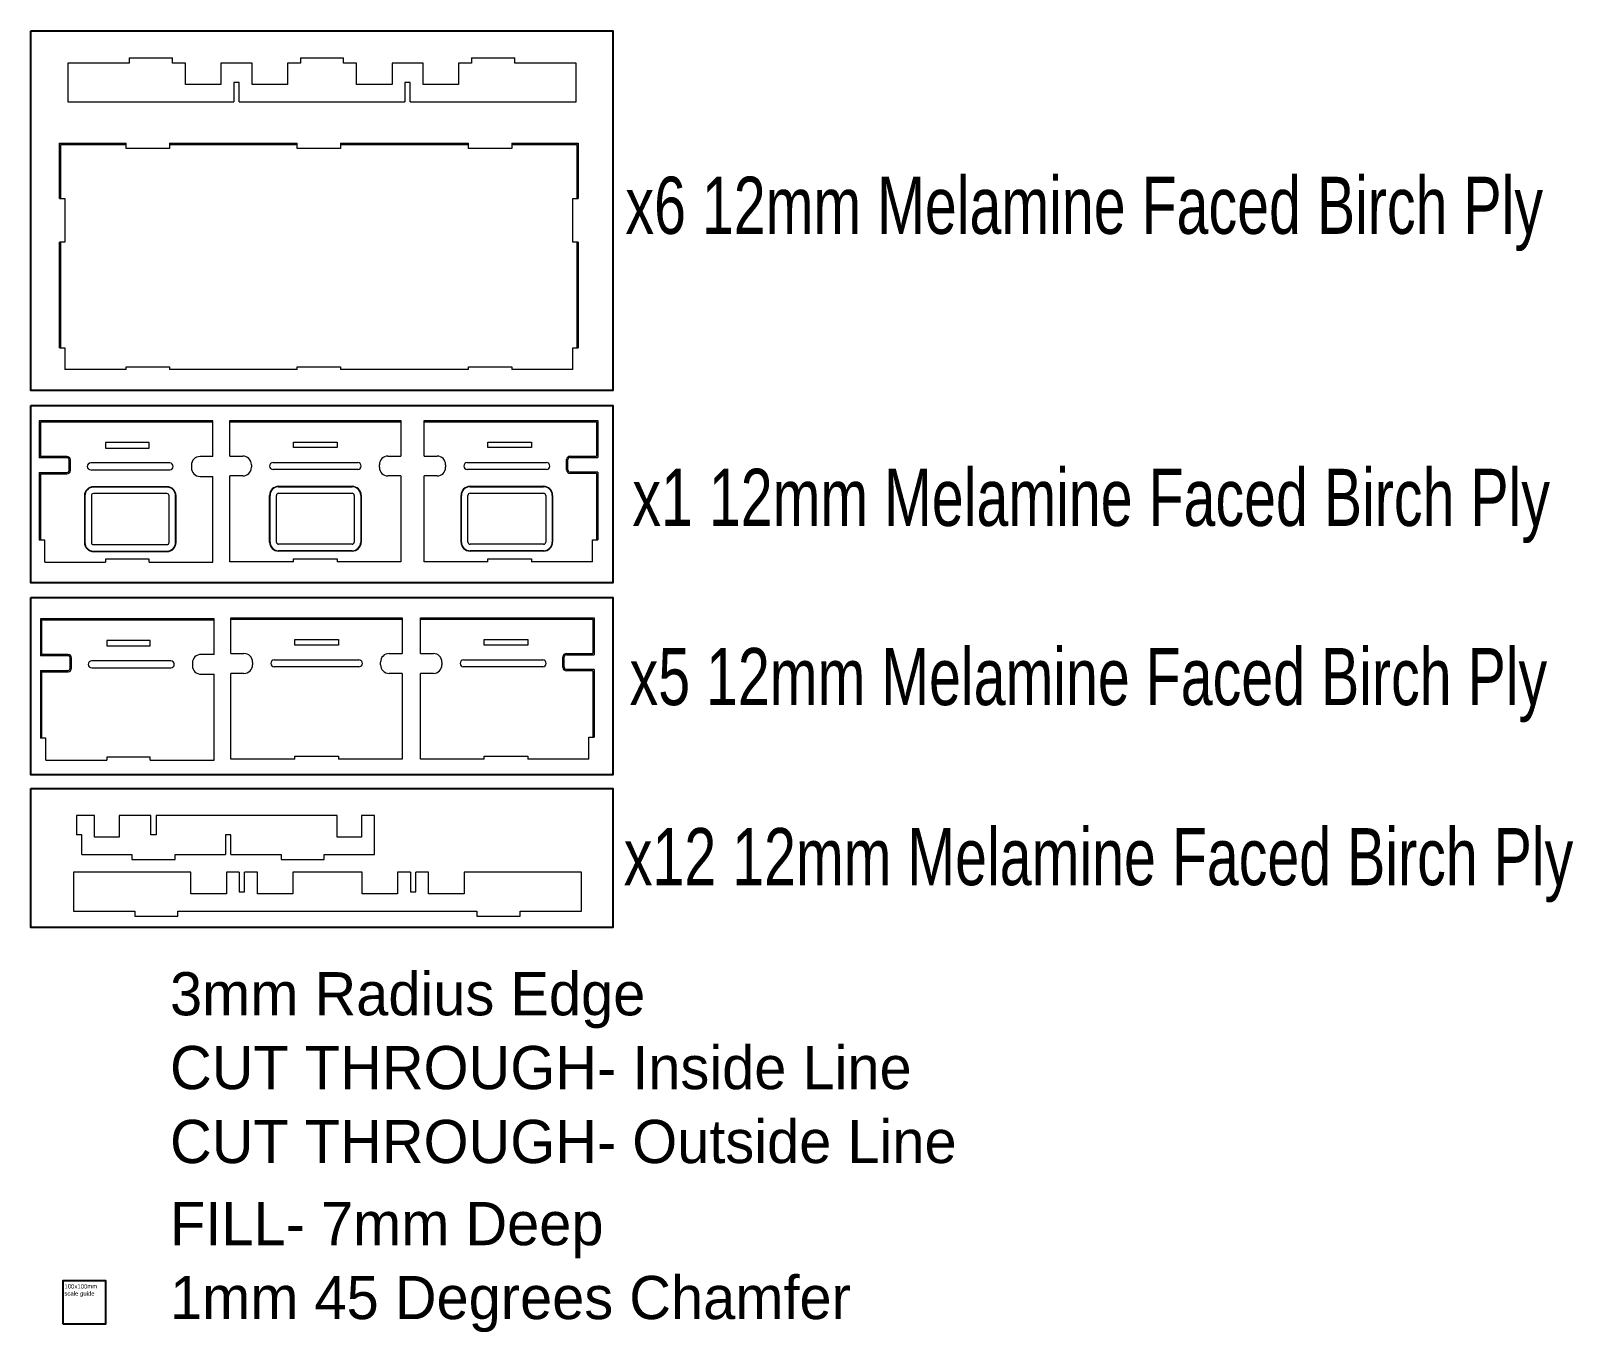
# Model space of a CAD drawing. Header units: millimetres. Extents: x 28 to 3597, y 99 to 3111.
import ezdxf

# ---------------------------------------------------------------- set-up
doc = ezdxf.new("R2010")
doc.units = ezdxf.units.MM
for name, color, linetype in [('1mm 45degrees Chamfer', 6, 'Continuous'), ('3mm Radius Edge', 1, 'Continuous'), ('CUT THROUGH- Inside Line', 5, 'Continuous'), ('CUT THROUGH- Outside Line', 3, 'Continuous'), ('FILL- 7mm Deep', 4, 'Continuous')]:
    doc.layers.add(name, color=color, linetype=linetype)
doc.styles.add('SLDTEXTSTYLE0', font='TXT', dxfattribs={"width": 0.75})

msp = doc.modelspace()

# ---------------------------------------------------------------- linework, layer by layer
for points in [[(27.9, 3111.3), (1374.7, 3111.3), (1374.7, 2278.6), (27.9, 2278.6)], [(27.9, 2243.9), (1374.8, 2243.9), (1374.8, 1833.5), (27.9, 1833.5)], [(27.9, 1799.8), (1374.8, 1799.8), (1374.8, 1389.3), (27.9, 1389.3)], [(27.9, 1357.1), (1374.7, 1357.1), (1374.7, 1035.4), (27.9, 1035.4)], [(101.6, 118.1), (201.6, 118.1), (201.6, 218.1), (101.6, 218.1)]]:
    msp.add_lwpolyline(points, close=True)
at = {"layer": '1mm 45degrees Chamfer', "linetype": 'Continuous', "lineweight": 15}
for p, q in [((151.9, 2034.9), (151.9, 1926.9)), ((342.9, 2055.9), (172.9, 2055.9)), ((363.9, 1926.9), (363.9, 2034.9)), ((580.4, 1927.9), (580.4, 2035.9)), ((601.4, 2056.9), (771.4, 2056.9)), ((792.4, 2035.9), (792.4, 1927.9)), ((1023.4, 1927.9), (1023.4, 2035.9)), ((1044.4, 2056.9), (1214.4, 2056.9)), ((1235.4, 2035.9), (1235.4, 1927.9)), ((172.9, 1905.9), (342.9, 1905.9)), ((771.4, 1906.9), (601.4, 1906.9)), ((1214.4, 1906.9), (1044.4, 1906.9))]:
    msp.add_line(p, q, dxfattribs=at)
for centre, start, end in [((172.9, 2034.9), 90, 180), ((342.9, 2034.9), 0, 90), ((601.4, 2035.9), 90, 180), ((771.4, 2035.9), 0, 90), ((1044.4, 2035.9), 90, 180), ((1214.4, 2035.9), 0, 90), ((601.4, 1927.9), 180, 270), ((771.4, 1927.9), 270, 0), ((1044.4, 1927.9), 180, 270), ((1214.4, 1927.9), 270, 0), ((172.9, 1926.9), 180, 270), ((342.9, 1926.9), 270, 0)]:
    msp.add_arc(centre, 21, start, end, dxfattribs=at)
at = {"layer": '3mm Radius Edge', "linetype": 'Continuous', "lineweight": 15}
for p, q in [((97.6, 2722.8), (97.6, 2848.1)), ((97.6, 2848.1), (248.4, 2848.1)), ((348.9, 2848.1), (644.4, 2848.1)), ((744.9, 2848.1), (1040.4, 2848.1)), ((1140.9, 2848.1), (1291.6, 2848.1)), ((1291.6, 2848.1), (1291.6, 2722.8)), ((97.6, 2377.8), (97.6, 2622.3)), ((1291.6, 2622.3), (1291.6, 2377.8)), ((50.4, 2205.4), (50.4, 2125.9)), ((449.4, 2205.4), (50.4, 2205.4)), ((488.4, 2206.4), (884.4, 2206.4)), ((937.9, 2206.4), (1336.9, 2206.4)), ((1336.9, 2206.4), (1336.9, 2126.9)), ((111.4, 2125.9), (50.4, 2125.9)), ((119.4, 2093.9), (119.4, 2117.9)), ((1267.9, 2094.9), (1267.9, 2118.9)), ((1275.9, 2126.9), (1336.9, 2126.9)), ((50.4, 2085.9), (50.4, 1931.9)), ((50.4, 2085.9), (111.4, 2085.9)), ((1336.9, 2086.9), (1275.9, 2086.9)), ((1336.9, 2086.9), (1336.9, 1932.9)), ((491.1, 1749.4), (887.1, 1749.4)), ((929.4, 1749.4), (1328.4, 1749.4)), ((1328.4, 1749.4), (1328.4, 1669.9)), ((451.9, 1747.3), (52.9, 1747.3)), ((52.9, 1747.3), (52.9, 1667.8)), ((113.9, 1667.8), (52.9, 1667.8)), ((121.9, 1635.8), (121.9, 1659.8)), ((1259.4, 1637.9), (1259.4, 1661.9)), ((1267.4, 1669.9), (1328.4, 1669.9)), ((52.9, 1627.8), (113.9, 1627.8)), ((52.9, 1627.8), (52.9, 1473.8)), ((1328.4, 1629.9), (1267.4, 1629.9)), ((1328.4, 1629.9), (1328.4, 1475.9))]:
    msp.add_line(p, q, dxfattribs=at)
for centre, start, end in [((111.4, 2117.9), 0, 90), ((1275.9, 2118.9), 90, 180), ((111.4, 2093.9), 270, 0), ((1275.9, 2094.9), 180, 270), ((113.9, 1659.8), 0, 90), ((1267.4, 1661.9), 90, 180), ((113.9, 1635.8), 270, 0), ((1267.4, 1637.9), 180, 270)]:
    msp.add_arc(centre, 8, start, end, dxfattribs=at)
at = {"layer": 'CUT THROUGH- Inside Line', "linetype": 'Continuous', "lineweight": 15}
for p, q in [((200.9, 2158.4), (200.9, 2145.4)), ((301.9, 2158.4), (200.9, 2158.4)), ((200.9, 2145.4), (301.9, 2145.4)), ((301.9, 2145.4), (301.9, 2158.4)), ((635.9, 2159.4), (736.9, 2159.4)), ((635.9, 2146.4), (635.9, 2159.4)), ((736.9, 2146.4), (635.9, 2146.4)), ((736.9, 2159.4), (736.9, 2146.4)), ((1085.4, 2159.4), (1186.4, 2159.4)), ((1085.4, 2146.4), (1085.4, 2159.4)), ((1186.4, 2146.4), (1085.4, 2146.4)), ((1186.4, 2159.4), (1186.4, 2146.4)), ((349.4, 2110.9), (166.4, 2110.9)), ((588.4, 2111.9), (784.4, 2111.9)), ((1037.9, 2111.9), (1220.9, 2111.9)), ((166.4, 2094.9), (349.4, 2094.9)), ((784.4, 2095.9), (588.4, 2095.9)), ((1220.9, 2095.9), (1037.9, 2095.9)), ((167.9, 2034.9), (167.9, 1926.9)), ((342.9, 2039.9), (172.9, 2039.9)), ((347.9, 1926.9), (347.9, 2034.9)), ((596.4, 1927.9), (596.4, 2035.9)), ((601.4, 2040.9), (771.4, 2040.9)), ((776.4, 2035.9), (776.4, 1927.9)), ((1039.4, 1927.9), (1039.4, 2035.9)), ((1044.4, 2040.9), (1214.4, 2040.9)), ((1219.4, 2035.9), (1219.4, 1927.9)), ((172.9, 1921.9), (342.9, 1921.9)), ((771.4, 1922.9), (601.4, 1922.9)), ((1214.4, 1922.9), (1044.4, 1922.9)), ((304.4, 1700.3), (203.4, 1700.3)), ((203.4, 1700.3), (203.4, 1687.3)), ((203.4, 1687.3), (304.4, 1687.3)), ((304.4, 1687.3), (304.4, 1700.3)), ((638.6, 1702.4), (739.6, 1702.4)), ((638.6, 1689.4), (638.6, 1702.4)), ((739.6, 1689.4), (638.6, 1689.4)), ((739.6, 1702.4), (739.6, 1689.4)), ((1076.9, 1702.4), (1177.9, 1702.4)), ((1076.9, 1689.4), (1076.9, 1702.4)), ((1177.9, 1689.4), (1076.9, 1689.4)), ((1177.9, 1702.4), (1177.9, 1689.4)), ((351.9, 1652.8), (168.9, 1652.8)), ((591.1, 1654.9), (787.1, 1654.9)), ((1029.4, 1654.9), (1212.4, 1654.9)), ((168.9, 1636.8), (351.9, 1636.8)), ((787.1, 1638.9), (591.1, 1638.9)), ((1212.4, 1638.9), (1029.4, 1638.9))]:
    msp.add_line(p, q, dxfattribs=at)
for centre, radius, start, end in [((166.4, 2102.9), 8, 90, 270), ((349.4, 2102.9), 8, 270, 90), ((588.4, 2103.9), 8, 90, 270), ((784.4, 2103.9), 8, 270, 90), ((1037.9, 2103.9), 8, 90, 270), ((1220.9, 2103.9), 8, 270, 90), ((172.9, 2034.9), 5, 90, 180), ((342.9, 2034.9), 5, 0, 90), ((601.4, 2035.9), 5, 90, 180), ((771.4, 2035.9), 5, 0, 90), ((1044.4, 2035.9), 5, 90, 180), ((1214.4, 2035.9), 5, 0, 90), ((601.4, 1927.9), 5, 180, 270), ((771.4, 1927.9), 5, 270, 0), ((1044.4, 1927.9), 5, 180, 270), ((1214.4, 1927.9), 5, 270, 0), ((172.9, 1926.9), 5, 180, 270), ((342.9, 1926.9), 5, 270, 0), ((168.9, 1644.8), 8, 90, 270), ((351.9, 1644.8), 8, 270, 90), ((591.1, 1646.9), 8, 90, 270), ((787.1, 1646.9), 8, 270, 90), ((1029.4, 1646.9), 8, 90, 270), ((1212.4, 1646.9), 8, 270, 90)]:
    msp.add_arc(centre, radius, start, end, dxfattribs=at)
at = {"layer": 'CUT THROUGH- Outside Line', "linetype": 'Continuous', "lineweight": 15}
for p, q in [((255.8, 3036.7), (113.8, 3036.7)), ((113.8, 3036.7), (113.8, 2946.7)), ((255.8, 3048.7), (355.8, 3048.7)), ((255.8, 3048.7), (255.8, 3036.7)), ((355.8, 3036.7), (355.8, 3048.7)), ((385.8, 3036.7), (355.8, 3036.7)), ((385.8, 2986.7), (385.8, 3036.7)), ((467.8, 3036.7), (467.8, 2986.7)), ((539.8, 3036.7), (467.8, 3036.7)), ((539.8, 2986.7), (539.8, 3036.7)), ((621.8, 3036.7), (621.8, 2986.7)), ((651.8, 3036.7), (621.8, 3036.7)), ((651.8, 3048.7), (751.8, 3048.7)), ((651.8, 3048.7), (651.8, 3036.7)), ((751.8, 3036.7), (751.8, 3048.7)), ((781.8, 3036.7), (751.8, 3036.7)), ((781.8, 2986.7), (781.8, 3036.7)), ((863.8, 3036.7), (863.8, 2986.7)), ((935.8, 3036.7), (863.8, 3036.7)), ((935.8, 2986.7), (935.8, 3036.7)), ((1017.8, 3036.7), (1017.8, 2986.7)), ((1047.8, 3036.7), (1017.8, 3036.7)), ((1047.8, 3048.7), (1147.8, 3048.7)), ((1047.8, 3048.7), (1047.8, 3036.7)), ((1147.8, 3036.7), (1147.8, 3048.7)), ((1289.8, 3036.7), (1147.8, 3036.7)), ((1289.8, 2946.7), (1289.8, 3036.7)), ((467.8, 2986.7), (385.8, 2986.7)), ((509.9, 2991.8), (497.7, 2991.8)), ((497.7, 2991.8), (497.7, 2946.7)), ((509.9, 2946.7), (509.9, 2991.8)), ((621.8, 2986.7), (539.8, 2986.7)), ((863.8, 2986.7), (781.8, 2986.7)), ((905.9, 2991.8), (893.7, 2991.8)), ((893.7, 2991.8), (893.7, 2946.7)), ((905.9, 2946.7), (905.9, 2991.8)), ((1017.8, 2986.7), (935.8, 2986.7)), ((113.8, 2946.7), (497.7, 2946.7)), ((509.9, 2946.7), (893.7, 2946.7)), ((905.9, 2946.7), (1289.8, 2946.7)), ((94.6, 2722.8), (94.6, 2851.1)), ((94.6, 2851.1), (248.4, 2851.1)), ((248.4, 2838.8), (248.4, 2851.1)), ((348.9, 2838.8), (248.4, 2838.8)), ((348.9, 2851.1), (348.9, 2838.8)), ((348.9, 2851.1), (644.4, 2851.1)), ((644.4, 2838.8), (644.4, 2851.1)), ((744.9, 2838.8), (644.4, 2838.8)), ((744.9, 2851.1), (744.9, 2838.8)), ((744.9, 2851.1), (1040.4, 2851.1)), ((1040.4, 2838.8), (1040.4, 2851.1)), ((1140.9, 2838.8), (1040.4, 2838.8)), ((1140.9, 2851.1), (1140.9, 2838.8)), ((1140.9, 2851.1), (1294.6, 2851.1)), ((1294.6, 2851.1), (1294.6, 2722.8)), ((94.6, 2722.8), (106.9, 2722.8)), ((106.9, 2722.8), (106.9, 2622.3)), ((1282.4, 2722.8), (1294.6, 2722.8)), ((1282.4, 2622.3), (1282.4, 2722.8)), ((94.6, 2377.8), (94.6, 2622.3)), ((106.9, 2622.3), (94.6, 2622.3)), ((1294.6, 2622.3), (1282.4, 2622.3)), ((1294.6, 2622.3), (1294.6, 2377.8)), ((94.6, 2377.8), (106.9, 2377.8)), ((106.9, 2377.8), (106.9, 2327.6)), ((1282.4, 2377.8), (1294.6, 2377.8)), ((1282.4, 2327.6), (1282.4, 2377.8)), ((248.4, 2327.6), (106.9, 2327.6)), ((248.4, 2333.8), (348.9, 2333.8)), ((248.4, 2327.6), (248.4, 2333.8)), ((348.9, 2333.8), (348.9, 2327.6)), ((644.4, 2327.6), (348.9, 2327.6)), ((644.4, 2333.8), (744.9, 2333.8)), ((644.4, 2327.6), (644.4, 2333.8)), ((744.9, 2333.8), (744.9, 2327.6)), ((1040.4, 2327.6), (744.9, 2327.6)), ((1040.4, 2333.8), (1140.9, 2333.8)), ((1040.4, 2327.6), (1040.4, 2333.8)), ((1140.9, 2333.8), (1140.9, 2327.6)), ((1282.4, 2327.6), (1140.9, 2327.6)), ((47.4, 2208.4), (47.4, 2122.9)), ((449.4, 2208.4), (47.4, 2208.4)), ((449.4, 2125.9), (449.4, 2208.4)), ((488.4, 2209.4), (884.4, 2209.4)), ((488.4, 2126.9), (488.4, 2209.4)), ((884.4, 2209.4), (884.4, 2126.9)), ((937.9, 2209.4), (1339.9, 2209.4)), ((937.9, 2126.9), (937.9, 2209.4)), ((1339.9, 2209.4), (1339.9, 2123.9)), ((111.4, 2122.9), (47.4, 2122.9)), ((116.4, 2093.9), (116.4, 2117.9)), ((399.4, 2105.9), (399.4, 2099.9)), ((449.4, 2125.9), (419.4, 2125.9)), ((488.4, 2126.9), (518.4, 2126.9)), ((538.4, 2106.9), (538.4, 2100.9)), ((834.4, 2100.9), (834.4, 2106.9)), ((854.4, 2126.9), (884.4, 2126.9)), ((937.9, 2126.9), (967.9, 2126.9)), ((987.9, 2106.9), (987.9, 2100.9)), ((1270.9, 2094.9), (1270.9, 2118.9)), ((1275.9, 2123.9), (1339.9, 2123.9)), ((47.4, 2088.9), (111.4, 2088.9)), ((47.4, 2088.9), (47.4, 1931.9)), ((419.4, 2079.9), (449.4, 2079.9)), ((449.4, 1881.4), (449.4, 2079.9)), ((488.4, 1882.4), (488.4, 2080.9)), ((518.4, 2080.9), (488.4, 2080.9)), ((884.4, 2080.9), (854.4, 2080.9)), ((884.4, 2080.9), (884.4, 1882.4)), ((937.9, 1882.4), (937.9, 2080.9)), ((967.9, 2080.9), (937.9, 2080.9)), ((1339.9, 2089.9), (1275.9, 2089.9)), ((1339.9, 2089.9), (1339.9, 1932.9)), ((59.9, 1931.9), (47.4, 1931.9)), ((59.9, 1881.4), (59.9, 1931.9)), ((1327.4, 1882.4), (1327.4, 1932.9)), ((1327.4, 1932.9), (1339.9, 1932.9)), ((59.9, 1881.4), (200.9, 1881.4)), ((200.9, 1887.9), (200.9, 1881.4)), ((301.9, 1887.9), (200.9, 1887.9)), ((301.9, 1881.4), (301.9, 1887.9)), ((301.9, 1881.4), (449.4, 1881.4)), ((635.9, 1882.4), (488.4, 1882.4)), ((635.9, 1888.9), (736.9, 1888.9)), ((635.9, 1882.4), (635.9, 1888.9)), ((736.9, 1888.9), (736.9, 1882.4)), ((884.4, 1882.4), (736.9, 1882.4)), ((1085.4, 1882.4), (937.9, 1882.4)), ((1085.4, 1888.9), (1186.4, 1888.9)), ((1085.4, 1882.4), (1085.4, 1888.9)), ((1186.4, 1888.9), (1186.4, 1882.4)), ((1327.4, 1882.4), (1186.4, 1882.4)), ((451.9, 1750.3), (49.9, 1750.3)), ((49.9, 1750.3), (49.9, 1664.8)), ((451.9, 1667.8), (451.9, 1750.3)), ((491.1, 1669.9), (491.1, 1752.4)), ((491.1, 1752.4), (887.1, 1752.4)), ((887.1, 1752.4), (887.1, 1669.9)), ((929.4, 1669.9), (929.4, 1752.4)), ((929.4, 1752.4), (1331.4, 1752.4)), ((1331.4, 1752.4), (1331.4, 1666.9)), ((113.9, 1664.8), (49.9, 1664.8)), ((118.9, 1635.8), (118.9, 1659.8)), ((401.9, 1647.8), (401.9, 1641.8)), ((451.9, 1667.8), (421.9, 1667.8)), ((491.1, 1669.9), (521.1, 1669.9)), ((541.1, 1649.9), (541.1, 1643.9)), ((837.1, 1643.9), (837.1, 1649.9)), ((857.1, 1669.9), (887.1, 1669.9)), ((929.4, 1669.9), (959.4, 1669.9)), ((979.4, 1649.9), (979.4, 1643.9)), ((1262.4, 1637.9), (1262.4, 1661.9)), ((1267.4, 1666.9), (1331.4, 1666.9)), ((49.9, 1630.8), (113.9, 1630.8)), ((49.9, 1630.8), (49.9, 1473.8)), ((421.9, 1621.8), (451.9, 1621.8)), ((451.9, 1423.3), (451.9, 1621.8)), ((491.1, 1425.4), (491.1, 1623.9)), ((521.1, 1623.9), (491.1, 1623.9)), ((887.1, 1623.9), (857.1, 1623.9)), ((887.1, 1623.9), (887.1, 1425.4)), ((929.4, 1425.4), (929.4, 1623.9)), ((959.4, 1623.9), (929.4, 1623.9)), ((1331.4, 1632.9), (1267.4, 1632.9)), ((1331.4, 1632.9), (1331.4, 1475.9)), ((62.4, 1473.8), (49.9, 1473.8)), ((62.4, 1423.3), (62.4, 1473.8)), ((1318.9, 1475.9), (1331.4, 1475.9)), ((1318.9, 1425.4), (1318.9, 1475.9)), ((203.4, 1429.8), (203.4, 1423.3)), ((304.4, 1429.8), (203.4, 1429.8)), ((304.4, 1423.3), (304.4, 1429.8)), ((638.6, 1431.9), (739.6, 1431.9)), ((638.6, 1425.4), (638.6, 1431.9)), ((739.6, 1431.9), (739.6, 1425.4)), ((1076.9, 1431.9), (1177.9, 1431.9)), ((1076.9, 1425.4), (1076.9, 1431.9)), ((1177.9, 1431.9), (1177.9, 1425.4)), ((62.4, 1423.3), (203.4, 1423.3)), ((304.4, 1423.3), (451.9, 1423.3)), ((638.6, 1425.4), (491.1, 1425.4)), ((887.1, 1425.4), (739.6, 1425.4)), ((1076.9, 1425.4), (929.4, 1425.4)), ((1318.9, 1425.4), (1177.9, 1425.4)), ((175.5, 1294.9), (133.4, 1294.9)), ((133.4, 1294.9), (133.4, 1250)), ((175.5, 1244.9), (175.5, 1294.9)), ((232, 1294.9), (232, 1244.9)), ((305.9, 1294.9), (232, 1294.9)), ((305.9, 1249.8), (305.9, 1294.9)), ((318.1, 1294.9), (318.1, 1249.8)), ((737, 1294.9), (318.1, 1294.9)), ((737, 1244.9), (737, 1294.9)), ((793.5, 1294.9), (793.5, 1244.9)), ((823.5, 1294.9), (793.5, 1294.9)), ((823.5, 1204.9), (823.5, 1294.9)), ((145.6, 1250), (133.4, 1250)), ((145.6, 1204.9), (145.6, 1250)), ((318.1, 1249.8), (305.9, 1249.8)), ((490.6, 1250), (478.4, 1250)), ((478.4, 1250), (478.4, 1204.9)), ((490.6, 1204.9), (490.6, 1250)), ((232, 1244.9), (175.5, 1244.9)), ((793.5, 1244.9), (737, 1244.9)), ((145.6, 1204.9), (262, 1204.9)), ((262, 1204.9), (262, 1192.9)), ((262, 1192.9), (362, 1192.9)), ((362, 1204.9), (478.4, 1204.9)), ((362, 1192.9), (362, 1204.9)), ((490.6, 1204.9), (607, 1204.9)), ((607, 1204.9), (607, 1192.9)), ((607, 1192.9), (707, 1192.9)), ((707, 1204.9), (823.5, 1204.9)), ((707, 1192.9), (707, 1204.9)), ((398.4, 1163.7), (126.4, 1163.7)), ((126.4, 1163.7), (126.4, 1073.7)), ((398.4, 1113.7), (398.4, 1163.7)), ((480.4, 1163.7), (480.4, 1113.7)), ((510.3, 1163.7), (480.4, 1163.7)), ((510.3, 1163.7), (510.3, 1118.5)), ((522.6, 1118.5), (522.6, 1163.7)), ((552.4, 1163.7), (522.6, 1163.7)), ((552.4, 1113.7), (552.4, 1163.7)), ((634.4, 1163.7), (634.4, 1113.7)), ((794.4, 1163.7), (634.4, 1163.7)), ((794.4, 1113.7), (794.4, 1163.7)), ((876.4, 1163.7), (876.4, 1113.7)), ((906.3, 1163.7), (876.4, 1163.7)), ((906.3, 1163.7), (906.3, 1118.5)), ((918.6, 1118.5), (918.6, 1163.7)), ((948.4, 1163.7), (918.6, 1163.7)), ((948.4, 1113.7), (948.4, 1163.7)), ((1030.4, 1163.7), (1030.4, 1113.7)), ((1302.4, 1163.7), (1030.4, 1163.7)), ((1302.4, 1073.7), (1302.4, 1163.7)), ((480.4, 1113.7), (398.4, 1113.7)), ((510.3, 1118.5), (522.6, 1118.5)), ((634.4, 1113.7), (552.4, 1113.7)), ((876.4, 1113.7), (794.4, 1113.7)), ((906.3, 1118.5), (918.6, 1118.5)), ((1030.4, 1113.7), (948.4, 1113.7)), ((126.4, 1073.7), (268.4, 1073.7)), ((268.4, 1073.7), (268.4, 1061.7)), ((368.4, 1073.7), (1060.4, 1073.7)), ((368.4, 1061.7), (368.4, 1073.7)), ((1060.4, 1073.7), (1060.4, 1061.7)), ((1160.4, 1073.7), (1302.4, 1073.7)), ((1160.4, 1061.7), (1160.4, 1073.7)), ((268.4, 1061.7), (368.4, 1061.7)), ((1060.4, 1061.7), (1160.4, 1061.7))]:
    msp.add_line(p, q, dxfattribs=at)
for centre, radius, start, end in [((111.4, 2117.9), 5, 0, 90), ((419.4, 2105.9), 20, 90, 180), ((518.4, 2106.9), 20, 0, 90), ((854.4, 2106.9), 20, 90, 180), ((967.9, 2106.9), 20, 0, 90), ((1275.9, 2118.9), 5, 90, 180), ((111.4, 2093.9), 5, 270, 0), ((419.4, 2099.9), 20, 180, 270), ((518.4, 2100.9), 20, 270, 0), ((854.4, 2100.9), 20, 180, 270), ((967.9, 2100.9), 20, 270, 0), ((1275.9, 2094.9), 5, 180, 270), ((113.9, 1659.8), 5, 0, 90), ((421.9, 1647.8), 20, 90, 180), ((521.1, 1649.9), 20, 0, 90), ((521.1, 1643.9), 20, 270, 0), ((857.1, 1649.9), 20, 90, 180), ((857.1, 1643.9), 20, 180, 270), ((959.4, 1649.9), 20, 0, 90), ((959.4, 1643.9), 20, 270, 0), ((1267.4, 1661.9), 5, 90, 180), ((113.9, 1635.8), 5, 270, 0), ((421.9, 1641.8), 20, 180, 270), ((1267.4, 1637.9), 5, 180, 270)]:
    msp.add_arc(centre, radius, start, end, dxfattribs=at)
at = {"layer": 'FILL- 7mm Deep', "linetype": 'Continuous', "lineweight": 15}
for p, q in [((152.9, 2034.9), (152.9, 1926.9)), ((342.9, 2054.9), (172.9, 2054.9)), ((362.9, 1926.9), (362.9, 2034.9)), ((581.4, 1927.9), (581.4, 2035.9)), ((601.4, 2055.9), (771.4, 2055.9)), ((791.4, 2035.9), (791.4, 1927.9)), ((1024.4, 1927.9), (1024.4, 2035.9)), ((1044.4, 2055.9), (1214.4, 2055.9)), ((1234.4, 2035.9), (1234.4, 1927.9)), ((172.9, 1906.9), (342.9, 1906.9)), ((771.4, 1907.9), (601.4, 1907.9)), ((1214.4, 1907.9), (1044.4, 1907.9))]:
    msp.add_line(p, q, dxfattribs=at)
for centre, start, end in [((172.9, 2034.9), 90, 180), ((342.9, 2034.9), 0, 90), ((601.4, 2035.9), 90, 180), ((771.4, 2035.9), 0, 90), ((1044.4, 2035.9), 90, 180), ((1214.4, 2035.9), 0, 90), ((601.4, 1927.9), 180, 270), ((771.4, 1927.9), 270, 0), ((1044.4, 1927.9), 180, 270), ((1214.4, 1927.9), 270, 0), ((172.9, 1926.9), 180, 270), ((342.9, 1926.9), 270, 0)]:
    msp.add_arc(centre, 20, start, end, dxfattribs=at)

# ---------------------------------------------------------------- texts
at = {"linetype": 'Continuous', "lineweight": 0, "char_height": 132.292, "attachment_point": 1, "style": 'SLDTEXTSTYLE0'}
for s, insert in [('x6 12mm Melamine Faced Birch Ply', (1403.9, 2773.6)), ('x1 12mm Melamine Faced Birch Ply', (1420, 2097.5)), ('x5 12mm Melamine Faced Birch Ply', (1413.5, 1682.7)), ('x12 12mm Melamine Faced Birch Ply', (1400.1, 1265.9))]:
    msp.add_mtext(s, dxfattribs=dict(at, insert=insert))
at = {"insert": (105.6, 210), "char_height": 10, "attachment_point": 1}
msp.add_mtext_dynamic_manual_height_columns('100x100mm scale guide', width=95.833, gutter_width=17.5, heights=[80.1], dxfattribs=at)
at = {"layer": '1mm 45degrees Chamfer', "insert": (350, 229.1), "char_height": 100, "attachment_point": 1}
msp.add_mtext_dynamic_manual_height_columns('1mm 45 Degrees Chamfer', width=2861.727, gutter_width=17.5, heights=[0], dxfattribs=at)
at = {"layer": '3mm Radius Edge', "insert": (350, 932.3), "char_height": 100, "attachment_point": 1}
msp.add_mtext_dynamic_manual_height_columns('3mm Radius Edge', width=2861.727, gutter_width=17.5, heights=[0], dxfattribs=at)
at = {"layer": 'CUT THROUGH- Inside Line', "insert": (350, 761.4), "char_height": 100, "attachment_point": 1}
msp.add_mtext_dynamic_manual_height_columns('CUT THROUGH- Inside Line', width=2861.727, gutter_width=17.5, heights=[0], dxfattribs=at)
at = {"layer": 'CUT THROUGH- Outside Line', "insert": (350, 590.3), "char_height": 100, "attachment_point": 1}
msp.add_mtext_dynamic_manual_height_columns('CUT THROUGH- Outside Line', width=2861.727, gutter_width=17.5, heights=[0], dxfattribs=at)
at = {"layer": 'FILL- 7mm Deep', "insert": (350, 400.2), "char_height": 100, "attachment_point": 1}
msp.add_mtext_dynamic_manual_height_columns('FILL- 7mm Deep', width=2861.727, gutter_width=17.5, heights=[0], dxfattribs=at)

doc.saveas('drawing.dxf')
